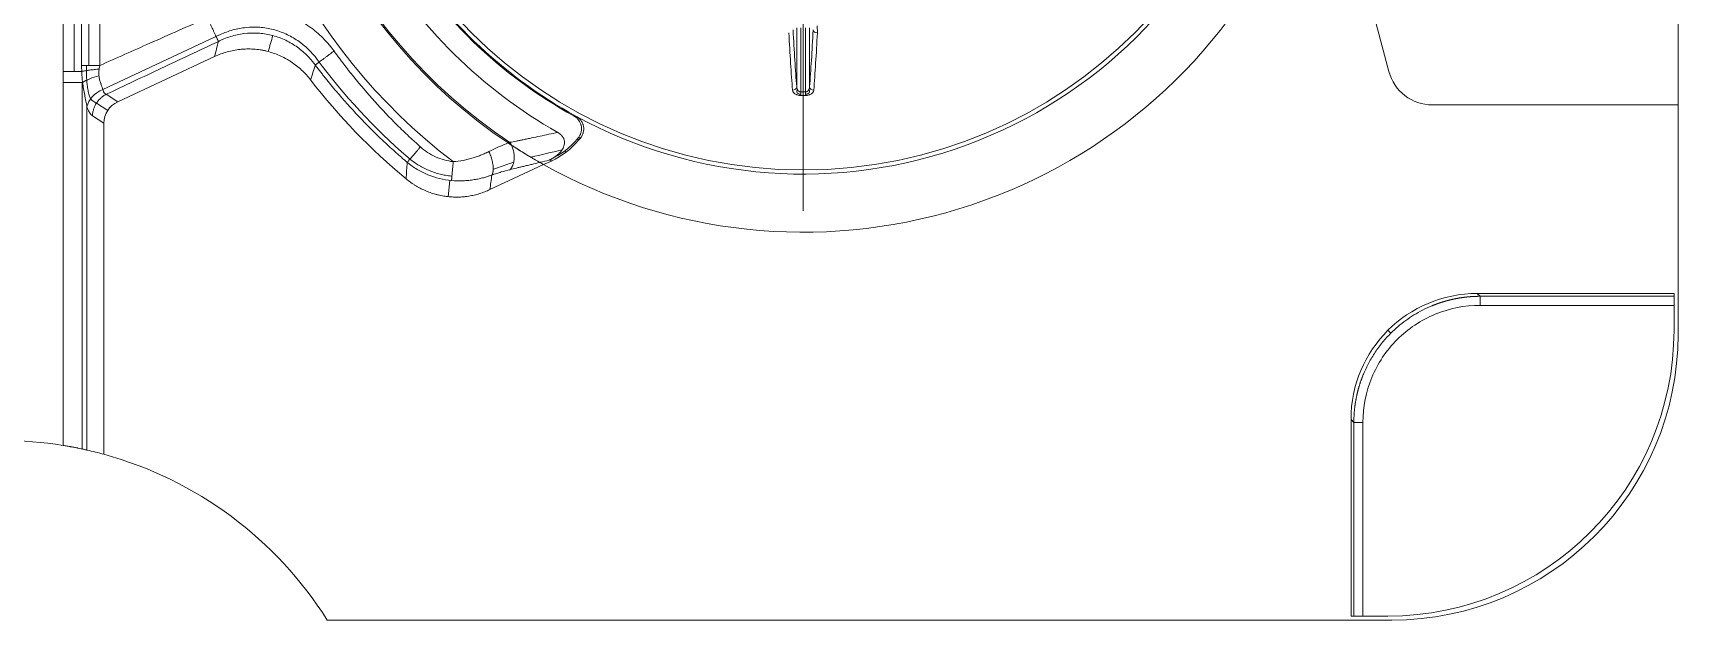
# Model space of a CAD drawing. Header units: millimetres. Extents: x 2234 to 3061, y 2092 to 2676.
# Drawn here: x 2640.5 to 2841.7, y 2203 to 2274.9 of the extents above; entities that cross this region are included whole.
import ezdxf

# ---------------------------------------------------------------- set-up
doc = ezdxf.new("R2010")
doc.units = ezdxf.units.MM
doc.linetypes.add('CENTER', pattern=[50.8, 31.75, -6.35, 6.35, -6.35])
for name, color, linetype, true_color in [('1', 7, 'Continuous', 0xffffff), ('20', 7, 'Continuous', 0xffffff), ('21', 7, 'Continuous', 0xffffff)]:
    doc.layers.add(name, color=color, linetype=linetype, true_color=true_color)

msp = doc.modelspace()

# ---------------------------------------------------------------- linework, layer by layer
at = {"layer": '1', "color": 1, "linetype": 'CENTER', "lineweight": 18}
msp.add_line((2734.695, 2253.124), (2734.695, 2377.891), dxfattribs=at)
at = {"layer": '20', "color": 7, "linetype": 'Continuous', "lineweight": 18}
for p, q in [((2644.223, 2270.2), (2644.223, 2279.036)), ((2645.565, 2270.2), (2645.565, 2279.036)), ((2646.459, 2270.931), (2646.459, 2279.036)), ((2647.354, 2270.931), (2647.354, 2279.036)), ((2648.695, 2279.036), (2648.695, 2270.931)), ((2804.081, 2278.617), (2806.326, 2270.177)), ((2841.695, 2276.09), (2841.695, 2266.09)), ((2663.415, 2274.703), (2649.037, 2267.999)), ((2662.729, 2272.019), (2650.868, 2266.488)), ((2644.214, 2268.841), (2646.58, 2268.841)), ((2644.214, 2224.402), (2644.214, 2268.841)), ((2646.516, 2223.97), (2646.516, 2268.841)), ((2647.112, 2265.864), (2647.112, 2223.838)), ((2648.267, 2266.299), (2649.646, 2265.42)), ((2649.454, 2267.389), (2650.868, 2266.488)), ((2811.641, 2266.09), (2841.695, 2266.09)), ((2841.695, 2266.09), (2841.695, 2238.007)), ((2649.195, 2263.861), (2647.781, 2264.763)), ((2649.195, 2263.861), (2649.195, 2223.314)), ((2702.96, 2258.781), (2696.392, 2255.718)), ((2691.304, 2254.855), (2691.491, 2256.847)), ((2841.195, 2243.007), (2817.136, 2243.007)), ((2817.136, 2243.007), (2817.485, 2242.658)), ((2817.485, 2242.658), (2841.195, 2242.658)), ((2817.485, 2242.658), (2817.485, 2241.552)), ((2841.195, 2241.552), (2817.485, 2241.552)), ((2841.195, 2243.007), (2841.195, 2242.658)), ((2841.195, 2242.658), (2841.195, 2241.552)), ((2841.195, 2241.552), (2841.195, 2238.507)), ((2806.563, 2238.14), (2806.211, 2238.492)), ((2801.695, 2227.566), (2801.695, 2203.507)), ((2802.044, 2227.217), (2801.695, 2227.566)), ((2802.044, 2203.507), (2802.044, 2227.217)), ((2802.044, 2227.217), (2803.151, 2227.217)), ((2803.151, 2227.217), (2803.151, 2203.507)), ((2801.695, 2203.507), (2802.044, 2203.507)), ((2803.151, 2203.507), (2802.044, 2203.507)), ((2806.195, 2203.507), (2803.151, 2203.507)), ((2806.695, 2203.007), (2676.495, 2203.007))]:
    msp.add_line(p, q, dxfattribs=at)
for centre, radius, start, end in [((2734.695, 2315.507), 65, 173.73013, 236.29588), ((2734.695, 2315.507), 70.765, 177.24735, 232.7953), ((2734.695, 2315.507), 65, 240.77582, 333.29126), ((2734.695, 2315.507), 73.856, 216.40785, 229.09577), ((2811.641, 2271.59), 5.5, 194.88966, 270), ((2734.695, 2315.507), 76, 217.58168, 230.28997), ((2806.195, 2238.507), 35, 270, 0), ((2806.695, 2238.007), 35, 270, 0), ((2636.695, 2178.007), 47, 80.79492, 99.20508), ((2636.695, 2178.007), 47, 32.13493, 74.57615)]:
    msp.add_arc(centre, radius, start, end, dxfattribs=at)
for centre, major_axis, ratio, start_param, end_param in [((2648.946, 2268.841), (-2.91, -0.729), 0.2975873, 4.7653188, 5.5834403), ((2650.009, 2265.864), (-2.836, -0.978), 0.7724023, 4.7877023, 5.8634669), ((2652.301, 2263.729), (2.655, -1.691), 0.9530571, 2.5959219, 3.6872634), ((2734.695, 2315.506), (-56.602, 31.955), 0.9999907, 1.5663124, 1.5746793), ((2817.254, 2227.448), (11.044, -11.044), 0.9924325, 2.3599926, 3.9231927), ((2636.695, 2178.007), (47, 0), 1, 1.3015993, 1.3473173)]:
    msp.add_ellipse(centre, major_axis=major_axis, ratio=ratio, start_param=start_param, end_param=end_param, dxfattribs=at)
for points, knots in [([(2677.33, 2272.695), (2677.243, 2272.816), (2677.155, 2272.934), (2677.033, 2273.091), (2677.008, 2273.123), (2676.956, 2273.189), (2676.929, 2273.223), (2676.844, 2273.327), (2676.786, 2273.397), (2676.494, 2273.744), (2676.246, 2274.012), (2675.472, 2274.784), (2674.912, 2275.253), (2673.717, 2276.089), (2673.083, 2276.456), (2671.757, 2277.072), (2671.065, 2277.321), (2669.648, 2277.695), (2668.921, 2277.819), (2667.456, 2277.939), (2666.717, 2277.934), (2665.25, 2277.796), (2664.522, 2277.664), (2663.448, 2277.373), (2663.092, 2277.26), (2662.658, 2277.102), (2662.572, 2277.07), (2662.407, 2277.006), (2662.327, 2276.974), (2662.102, 2276.883), (2661.976, 2276.829), (2661.839, 2276.768)], [0, 0, 0, 0, 0.03125, 0.03125, 0.0390625, 0.0390625, 0.046875, 0.046875, 0.0625, 0.0625, 0.125, 0.125, 0.25, 0.25, 0.375, 0.375, 0.5, 0.5, 0.625, 0.625, 0.75, 0.75, 0.875, 0.875, 0.9375, 0.9375, 0.953125, 0.953125, 0.96875, 0.96875, 1, 1, 1, 1]), ([(2661.839, 2276.768), (2659.497, 2275.729), (2657.153, 2274.687), (2652.772, 2272.742), (2650.733, 2271.836), (2648.695, 2270.931)], [0, 0, 0, 0, 0.5348329, 0.5348329, 1, 1, 1, 1]), ([(2663.415, 2274.703), (2663.915, 2274.935), (2664.427, 2275.124), (2665.482, 2275.415), (2666.026, 2275.518), (2667.137, 2275.628), (2667.689, 2275.635), (2668.786, 2275.553), (2669.332, 2275.464), (2670.414, 2275.189), (2670.934, 2275.005), (2671.687, 2274.665), (2671.933, 2274.54), (2672.415, 2274.269), (2672.652, 2274.122), (2673.803, 2273.337), (2674.592, 2272.571), (2675.255, 2271.671)], [0, 0, 0, 0, 0.1236701, 0.1236701, 0.248831, 0.248831, 0.3739919, 0.3739919, 0.4991528, 0.4991528, 0.6243137, 0.6243137, 0.6868941, 0.6868941, 0.7494746, 0.7494746, 1, 1, 1, 1]), ([(2649.454, 2267.389), (2651.714, 2268.456), (2653.975, 2269.523), (2658.553, 2271.685), (2660.872, 2272.779), (2663.189, 2273.873)], [0, 0, 0, 0, 0.4936759, 0.4936759, 1, 1, 1, 1]), ([(2663.189, 2273.873), (2663.291, 2273.924), (2663.386, 2273.969), (2663.554, 2274.045), (2663.615, 2274.072), (2663.739, 2274.125), (2663.803, 2274.152), (2664.129, 2274.284), (2664.397, 2274.38), (2665.206, 2274.629), (2665.756, 2274.748), (2666.868, 2274.887), (2667.428, 2274.907), (2668.544, 2274.845), (2669.098, 2274.763), (2670.183, 2274.5), (2670.713, 2274.318), (2671.733, 2273.862), (2672.222, 2273.587), (2673.147, 2272.953), (2673.581, 2272.594), (2674.184, 2272), (2674.377, 2271.793), (2674.606, 2271.525), (2674.652, 2271.471), (2674.718, 2271.39), (2674.739, 2271.363), (2674.78, 2271.312), (2674.799, 2271.288), (2674.895, 2271.167), (2674.965, 2271.075), (2675.033, 2270.981)], [0, 0, 0, 0, 0.03125, 0.03125, 0.046875, 0.046875, 0.0625, 0.0625, 0.125, 0.125, 0.25, 0.25, 0.375, 0.375, 0.5, 0.5, 0.625, 0.625, 0.75, 0.75, 0.875, 0.875, 0.9375, 0.9375, 0.953125, 0.953125, 0.9609375, 0.9609375, 0.96875, 0.96875, 1, 1, 1, 1]), ([(2674.466, 2269.155), (2674.299, 2269.373), (2673.948, 2269.792), (2673.376, 2270.371), (2672.965, 2270.725), (2672.538, 2271.061), (2672.316, 2271.221), (2672.029, 2271.41), (2671.972, 2271.447), (2671.856, 2271.52), (2671.681, 2271.628), (2671.503, 2271.729), (2671.145, 2271.924), (2670.657, 2272.162), (2670.152, 2272.357), (2669.637, 2272.531), (2669.375, 2272.608), (2669.041, 2272.689), (2668.974, 2272.705), (2668.84, 2272.734), (2668.639, 2272.776), (2668.438, 2272.812), (2668.035, 2272.874), (2667.495, 2272.933), (2666.953, 2272.946), (2666.545, 2272.939), (2666.409, 2272.933), (2666.204, 2272.921), (2666.136, 2272.916), (2665.999, 2272.904), (2665.931, 2272.898), (2665.589, 2272.862), (2665.319, 2272.822), (2664.785, 2272.72), (2664.257, 2272.596), (2663.483, 2272.345), (2662.978, 2272.135), (2662.729, 2272.019)], [0, 0, 0, 0, 0.0625, 0.125, 0.1875, 0.1875, 0.25, 0.25, 0.265625, 0.265625, 0.28125, 0.3125, 0.3125, 0.375, 0.4375, 0.4375, 0.5, 0.5, 0.515625, 0.515625, 0.53125, 0.5625, 0.5625, 0.625, 0.6875, 0.6875, 0.71875, 0.71875, 0.734375, 0.734375, 0.75, 0.75, 0.8125, 0.8125, 0.875, 0.9375, 1, 1, 1, 1]), ([(2687.896, 2260.948), (2687.794, 2261.039), (2687.688, 2261.135), (2687.519, 2261.288), (2687.461, 2261.34), (2687.342, 2261.448), (2687.281, 2261.504), (2687.097, 2261.673), (2686.972, 2261.787), (2686.727, 2262.015), (2686.605, 2262.128), (2686.242, 2262.47), (2686.002, 2262.698), (2685.525, 2263.159), (2685.288, 2263.392), (2684.111, 2264.561), (2683.197, 2265.522), (2681.423, 2267.492), (2680.563, 2268.501), (2679.318, 2270.049), (2678.91, 2270.57), (2678.409, 2271.229), (2678.309, 2271.361), (2678.111, 2271.626), (2678.012, 2271.759), (2677.818, 2272.021), (2677.723, 2272.152), (2677.528, 2272.419), (2677.43, 2272.555), (2677.33, 2272.695)], [0, 0, 0, 0, 0.03125, 0.03125, 0.046875, 0.046875, 0.0625, 0.0625, 0.09375, 0.09375, 0.125, 0.125, 0.1875, 0.1875, 0.25, 0.25, 0.5, 0.5, 0.75, 0.75, 0.875, 0.875, 0.90625, 0.90625, 0.9375, 0.9375, 0.96875, 0.96875, 1, 1, 1, 1]), ([(2644.214, 2268.841), (2644.214, 2268.954), (2644.215, 2269.067), (2644.217, 2269.294), (2644.218, 2269.407), (2644.22, 2269.634), (2644.222, 2269.86), (2644.223, 2270.087), (2644.223, 2270.2)], [0, 0, 0, 0, 0.25, 0.25, 0.5, 0.5, 0.75, 1, 1, 1, 1]), ([(2644.223, 2270.2), (2644.435, 2270.2), (2644.648, 2270.2), (2645.063, 2270.2), (2645.265, 2270.2), (2645.652, 2270.2), (2645.836, 2270.2), (2646.177, 2270.2), (2646.335, 2270.2), (2646.475, 2270.2)], [0, 0, 0, 0, 0.25, 0.25, 0.5, 0.5, 0.75, 0.75, 1, 1, 1, 1]), ([(2646.459, 2270.931), (2646.599, 2270.931), (2646.756, 2270.931), (2647.096, 2270.931), (2647.279, 2270.931), (2647.663, 2270.931), (2647.864, 2270.931), (2648.275, 2270.931), (2648.485, 2270.931), (2648.695, 2270.931)], [0, 0, 0, 0, 0.25, 0.25, 0.5, 0.5, 0.75, 0.75, 1, 1, 1, 1]), ([(2646.475, 2270.2), (2646.608, 2270.226), (2646.756, 2270.252), (2647.078, 2270.303), (2647.251, 2270.328), (2647.615, 2270.376), (2647.806, 2270.399), (2648.199, 2270.442), (2648.4, 2270.462), (2648.601, 2270.48)], [0, 0, 0, 0, 0.25, 0.25, 0.5, 0.5, 0.75, 0.75, 1, 1, 1, 1]), ([(2646.58, 2268.841), (2646.567, 2268.953), (2646.556, 2269.066), (2646.534, 2269.292), (2646.525, 2269.405), (2646.507, 2269.631), (2646.5, 2269.744), (2646.486, 2269.972), (2646.48, 2270.086), (2646.475, 2270.2)], [0, 0, 0, 0, 0.25, 0.25, 0.5, 0.5, 0.75, 0.75, 1, 1, 1, 1]), ([(2647.052, 2270.931), (2647.052, 2270.784), (2647.052, 2270.637), (2647.052, 2270.427), (2647.051, 2270.362), (2647.051, 2270.298)], [0, 0, 0, 0, 0.696357, 0.696357, 1, 1, 1, 1]), ([(2647.052, 2270.298), (2647.052, 2270.229), (2647.052, 2270.16), (2647.054, 2269.851), (2647.06, 2269.613), (2647.077, 2269.293), (2647.082, 2269.21), (2647.088, 2269.127)], [0, 0, 0, 0, 0.174899, 0.174899, 0.7836296, 0.7836296, 1, 1, 1, 1]), ([(2648.601, 2270.48), (2648.591, 2270.411), (2648.583, 2270.343), (2648.571, 2270.206), (2648.566, 2270.138), (2648.561, 2270.003), (2648.56, 2269.935), (2648.564, 2269.801), (2648.568, 2269.734), (2648.575, 2269.667)], [0, 0, 0, 0, 0.25, 0.25, 0.5, 0.5, 0.75, 0.75, 1, 1, 1, 1]), ([(2648.575, 2269.667), (2648.593, 2269.494), (2648.625, 2269.331), (2648.702, 2269.02), (2648.749, 2268.872), (2648.808, 2268.696), (2648.82, 2268.661), (2648.844, 2268.592), (2648.856, 2268.558), (2648.891, 2268.458), (2648.914, 2268.393), (2648.978, 2268.205), (2649.016, 2268.087), (2649.043, 2267.975)], [0, 0, 0, 0, 0.25, 0.25, 0.5, 0.5, 0.5625, 0.5625, 0.625, 0.625, 0.75, 0.75, 1, 1, 1, 1]), ([(2648.695, 2270.931), (2648.69, 2270.913), (2648.685, 2270.894), (2648.676, 2270.857), (2648.662, 2270.801), (2648.65, 2270.744), (2648.626, 2270.632), (2648.612, 2270.556), (2648.601, 2270.48)], [0, 0, 0, 0, 0.125, 0.125, 0.25, 0.5, 0.5, 1, 1, 1, 1]), ([(2675.033, 2270.981), (2675.141, 2270.838), (2675.246, 2270.699), (2675.455, 2270.426), (2675.558, 2270.293), (2675.765, 2270.025), (2675.871, 2269.89), (2676.084, 2269.619), (2676.191, 2269.484), (2676.728, 2268.812), (2677.164, 2268.281), (2678.495, 2266.705), (2679.412, 2265.678), (2681.299, 2263.679), (2682.271, 2262.706), (2683.518, 2261.524), (2683.769, 2261.289), (2684.274, 2260.824), (2684.528, 2260.593), (2684.912, 2260.249), (2685.041, 2260.134), (2685.3, 2259.905), (2685.431, 2259.789), (2685.626, 2259.619), (2685.691, 2259.563), (2685.817, 2259.454), (2685.878, 2259.401), (2686.057, 2259.248), (2686.169, 2259.152), (2686.277, 2259.061)], [0, 0, 0, 0, 0.03125, 0.03125, 0.0625, 0.0625, 0.09375, 0.09375, 0.125, 0.125, 0.25, 0.25, 0.5, 0.5, 0.75, 0.75, 0.8125, 0.8125, 0.875, 0.875, 0.90625, 0.90625, 0.9375, 0.9375, 0.953125, 0.953125, 0.96875, 0.96875, 1, 1, 1, 1]), ([(2647.112, 2265.864), (2647.092, 2265.977), (2647.071, 2266.091), (2647.027, 2266.323), (2647.003, 2266.441), (2646.955, 2266.68), (2646.931, 2266.801), (2646.894, 2266.986), (2646.882, 2267.048), (2646.857, 2267.172), (2646.845, 2267.234), (2646.784, 2267.547), (2646.737, 2267.8), (2646.652, 2268.315), (2646.613, 2268.576), (2646.58, 2268.841)], [0, 0, 0, 0, 0.125, 0.125, 0.25, 0.25, 0.375, 0.375, 0.4375, 0.4375, 0.5, 0.5, 0.75, 0.75, 1, 1, 1, 1]), ([(2648.266, 2266.3), (2648.132, 2266.385), (2647.997, 2266.471), (2647.829, 2266.578), (2647.795, 2266.597), (2647.695, 2266.674), (2647.63, 2266.755), (2647.536, 2266.924), (2647.505, 2266.989), (2647.446, 2267.132), (2647.418, 2267.21), (2647.338, 2267.462), (2647.289, 2267.658), (2647.205, 2268.087), (2647.169, 2268.317), (2647.132, 2268.636), (2647.124, 2268.711), (2647.117, 2268.786)], [0, 0, 0, 0, 0.2927513, 0.2927513, 0.3664234, 0.3664234, 0.5137674, 0.5137674, 0.5874395, 0.5874395, 0.6611115, 0.6611115, 0.8084556, 0.8084556, 0.9557997, 0.9557997, 1, 1, 1, 1]), ([(2649.043, 2267.975), (2649.063, 2267.893), (2649.087, 2267.819), (2649.129, 2267.719), (2649.143, 2267.688), (2649.167, 2267.644), (2649.175, 2267.63), (2649.192, 2267.604), (2649.2, 2267.591), (2649.244, 2267.529), (2649.282, 2267.489), (2649.343, 2267.442), (2649.375, 2267.422), (2649.414, 2267.403), (2649.434, 2267.396), (2649.444, 2267.392), (2649.448, 2267.391), (2649.451, 2267.39), (2649.452, 2267.389), (2649.454, 2267.389)], [0, 0, 0, 0, 0.25, 0.25, 0.375, 0.375, 0.4375, 0.4375, 0.5, 0.5, 0.75, 0.75, 0.875, 0.9375, 0.96875, 0.984375, 0.9921875, 0.9921875, 1, 1, 1, 1]), ([(2647.781, 2264.763), (2647.72, 2264.801), (2647.601, 2264.906), (2647.486, 2265.063), (2647.402, 2265.201), (2647.36, 2265.275), (2647.319, 2265.357), (2647.292, 2265.413), (2647.279, 2265.442), (2647.212, 2265.59), (2647.161, 2265.721), (2647.112, 2265.864)], [0, 0, 0, 0, 0.25, 0.5, 0.5, 0.625, 0.6875, 0.6875, 0.75, 0.75, 1, 1, 1, 1]), ([(2647.781, 2264.763), (2647.786, 2264.897), (2647.801, 2265.032), (2647.848, 2265.298), (2647.881, 2265.431), (2647.963, 2265.69), (2648.013, 2265.817), (2648.128, 2266.064), (2648.194, 2266.184), (2648.34, 2266.414), (2648.421, 2266.524), (2648.596, 2266.733), (2648.69, 2266.832), (2648.891, 2267.016), (2648.997, 2267.101), (2649.219, 2267.257), (2649.334, 2267.327), (2649.454, 2267.389)], [0, 0, 0, 0, 0.125, 0.125, 0.25, 0.25, 0.375, 0.375, 0.5, 0.5, 0.625, 0.625, 0.75, 0.75, 0.875, 0.875, 1, 1, 1, 1]), ([(2698.626, 2261.433), (2698.305, 2261.309), (2697.967, 2261.17), (2697.401, 2260.921), (2697.182, 2260.821), (2696.845, 2260.663), (2696.732, 2260.609), (2696.561, 2260.526), (2696.503, 2260.498), (2696.388, 2260.441), (2696.33, 2260.413), (2696.277, 2260.386)], [0, 0, 0, 0, 0.4509221, 0.4509221, 0.7254611, 0.7254611, 0.8627305, 0.8627305, 0.9313653, 0.9313653, 1, 1, 1, 1]), ([(2699.026, 2261.168), (2698.96, 2261.212), (2698.894, 2261.255), (2698.761, 2261.343), (2698.694, 2261.388), (2698.626, 2261.433)], [0, 0, 0, 0, 0.5, 0.5, 1, 1, 1, 1]), ([(2691.745, 2257.367), (2691.603, 2257.38), (2691.461, 2257.397), (2691.09, 2257.448), (2690.862, 2257.488), (2690.407, 2257.586), (2690.18, 2257.643), (2689.511, 2257.838), (2689.079, 2258), (2688.24, 2258.383), (2687.834, 2258.605), (2687.053, 2259.107), (2686.684, 2259.384), (2686.334, 2259.686)], [0, 0, 0, 0, 0.0722535, 0.0722535, 0.1885399, 0.1885399, 0.3048263, 0.3048263, 0.5373992, 0.5373992, 0.7699721, 0.7699721, 1, 1, 1, 1]), ([(2691.906, 2259.144), (2691.161, 2259.228), (2690.432, 2259.428), (2689.413, 2259.889), (2689.086, 2260.068), (2688.464, 2260.475), (2688.171, 2260.701), (2687.896, 2260.948)], [0, 0, 0, 0, 0.5, 0.5, 0.75, 0.75, 1, 1, 1, 1]), ([(2696.277, 2260.386), (2696.189, 2260.343), (2696.107, 2260.304), (2695.992, 2260.25), (2695.955, 2260.233), (2695.881, 2260.2), (2695.844, 2260.183), (2695.656, 2260.099), (2695.502, 2260.034), (2695.185, 2259.906), (2695.022, 2259.844), (2694.772, 2259.754), (2694.687, 2259.725), (2694.516, 2259.668), (2694.431, 2259.64), (2694.247, 2259.582), (2694.15, 2259.553), (2693.948, 2259.495), (2693.844, 2259.467), (2693.535, 2259.387), (2693.329, 2259.341), (2692.714, 2259.221), (2692.307, 2259.168), (2691.906, 2259.144)], [0, 0, 0, 0, 0.0625, 0.0625, 0.09375, 0.09375, 0.125, 0.125, 0.25, 0.25, 0.375, 0.375, 0.4375, 0.4375, 0.5, 0.5, 0.5625, 0.5625, 0.625, 0.625, 0.75, 0.75, 1, 1, 1, 1]), ([(2702.487, 2259.048), (2702.454, 2259.067), (2702.416, 2259.089), (2702.334, 2259.136), (2702.289, 2259.161), (2702.194, 2259.216), (2702.143, 2259.246), (2702.036, 2259.308), (2701.98, 2259.341), (2701.891, 2259.392), (2701.861, 2259.41), (2701.8, 2259.446), (2701.769, 2259.464), (2701.674, 2259.52), (2701.608, 2259.558), (2701.408, 2259.678), (2701.267, 2259.762), (2701.045, 2259.896), (2700.969, 2259.941), (2700.815, 2260.036), (2700.735, 2260.084), (2700.573, 2260.184), (2700.49, 2260.235), (2700.384, 2260.301), (2700.362, 2260.314), (2700.32, 2260.341), (2700.255, 2260.381), (2700.19, 2260.422), (2700.059, 2260.504), (2699.97, 2260.56), (2699.79, 2260.675), (2699.698, 2260.733), (2699.512, 2260.852), (2699.418, 2260.913), (2699.225, 2261.038), (2699.127, 2261.102), (2699.026, 2261.168)], [0, 0, 0, 0, 0.0625, 0.0625, 0.125, 0.125, 0.1875, 0.1875, 0.25, 0.25, 0.28125, 0.28125, 0.3125, 0.3125, 0.375, 0.375, 0.5, 0.5, 0.5625, 0.5625, 0.625, 0.625, 0.6875, 0.6875, 0.703125, 0.703125, 0.71875, 0.75, 0.75, 0.8125, 0.8125, 0.875, 0.875, 0.9375, 0.9375, 1, 1, 1, 1]), ([(2686.277, 2259.061), (2686.657, 2258.744), (2687.061, 2258.457), (2687.91, 2257.944), (2688.355, 2257.719), (2689.733, 2257.15), (2690.708, 2256.913), (2691.696, 2256.827)], [0, 0, 0, 0, 0.25, 0.25, 0.5, 0.5, 1, 1, 1, 1]), ([(2691.696, 2256.827), (2692.164, 2256.787), (2692.634, 2256.777), (2693.337, 2256.807), (2693.571, 2256.824), (2693.921, 2256.861), (2694.039, 2256.875), (2694.266, 2256.906), (2694.376, 2256.923), (2694.582, 2256.957), (2694.679, 2256.974), (2694.87, 2257.011), (2694.964, 2257.031), (2695.243, 2257.091), (2695.425, 2257.136), (2695.777, 2257.23), (2695.947, 2257.28), (2696.154, 2257.346), (2696.196, 2257.359), (2696.277, 2257.386), (2696.317, 2257.399), (2696.444, 2257.442), (2696.534, 2257.474), (2696.63, 2257.509)], [0, 0, 0, 0, 0.25, 0.25, 0.375, 0.375, 0.4375, 0.4375, 0.5, 0.5, 0.5625, 0.5625, 0.625, 0.625, 0.75, 0.75, 0.875, 0.875, 0.90625, 0.90625, 0.9375, 0.9375, 1, 1, 1, 1]), ([(2696.63, 2257.509), (2696.675, 2257.525), (2696.724, 2257.542), (2696.821, 2257.575), (2696.869, 2257.592), (2697.014, 2257.641), (2697.11, 2257.672), (2697.396, 2257.765), (2697.584, 2257.824), (2698.136, 2257.988), (2698.491, 2258.084), (2698.827, 2258.164)], [0, 0, 0, 0, 0.0625, 0.0625, 0.125, 0.125, 0.25, 0.25, 0.5, 0.5, 1, 1, 1, 1]), ([(2699.308, 2259.095), (2699.142, 2259.042), (2698.974, 2258.987), (2698.197, 2258.725), (2697.581, 2258.5), (2696.902, 2258.234), (2696.847, 2258.212), (2696.792, 2258.191)], [0, 0, 0, 0, 0.2023486, 0.2023486, 0.9356346, 0.9356346, 1, 1, 1, 1]), ([(2698.827, 2258.164), (2699.103, 2258.23), (2699.374, 2258.296), (2699.71, 2258.377), (2699.777, 2258.393), (2699.911, 2258.425), (2699.977, 2258.441), (2700.111, 2258.474), (2700.178, 2258.49), (2700.327, 2258.526), (2700.41, 2258.546), (2700.656, 2258.605), (2700.825, 2258.646), (2701.174, 2258.73), (2701.35, 2258.772), (2701.846, 2258.892), (2702.166, 2258.97), (2702.487, 2259.048)], [0, 0, 0, 0, 0.2550551, 0.2550551, 0.3188189, 0.3188189, 0.3825826, 0.3825826, 0.4463464, 0.4463464, 0.5101102, 0.5101102, 0.6376377, 0.6376377, 0.7651653, 0.7651653, 1, 1, 1, 1]), ([(2696.392, 2255.718), (2696.184, 2255.621), (2695.764, 2255.443), (2695.122, 2255.221), (2694.467, 2255.045), (2694.021, 2254.958), (2693.684, 2254.904), (2693.515, 2254.88), (2693.344, 2254.861), (2693.23, 2254.849), (2693.173, 2254.844), (2692.888, 2254.819), (2692.433, 2254.796), (2691.754, 2254.81), (2691.079, 2254.873), (2690.631, 2254.946), (2690.296, 2255.014), (2690.184, 2255.039), (2690.017, 2255.079), (2689.961, 2255.092), (2689.85, 2255.121), (2689.574, 2255.195), (2689.087, 2255.35), (2688.456, 2255.6), (2687.844, 2255.894), (2687.448, 2256.119), (2687.205, 2256.27), (2687.157, 2256.3), (2687.06, 2256.362), (2687.012, 2256.393), (2686.869, 2256.489), (2686.775, 2256.554), (2686.496, 2256.755), (2686.315, 2256.895), (2686.139, 2257.041)], [0, 0, 0, 0, 0.0625, 0.125, 0.1875, 0.25, 0.25, 0.28125, 0.296875, 0.296875, 0.3125, 0.3125, 0.375, 0.4375, 0.5, 0.5625, 0.5625, 0.59375, 0.59375, 0.609375, 0.609375, 0.625, 0.6875, 0.75, 0.8125, 0.875, 0.875, 0.890625, 0.890625, 0.90625, 0.90625, 0.9375, 0.9375, 1, 1, 1, 1]), ([(2802.044, 2227.217), (2802.044, 2227.257), (2802.044, 2227.337), (2802.046, 2227.456), (2802.048, 2227.575), (2802.051, 2227.694), (2802.056, 2227.812), (2802.061, 2227.931), (2802.067, 2228.049), (2802.073, 2228.167), (2802.081, 2228.284), (2802.09, 2228.402), (2802.099, 2228.519), (2802.109, 2228.636), (2802.121, 2228.752), (2802.133, 2228.869), (2802.146, 2228.985), (2802.159, 2229.101), (2802.174, 2229.216), (2802.189, 2229.331), (2802.206, 2229.446), (2802.223, 2229.561), (2802.241, 2229.675), (2802.26, 2229.789), (2802.279, 2229.902), (2802.3, 2230.016), (2802.321, 2230.129), (2802.343, 2230.241), (2802.365, 2230.353), (2802.389, 2230.465), (2802.413, 2230.577), (2802.439, 2230.688), (2802.464, 2230.799), (2802.491, 2230.909), (2802.519, 2231.019), (2802.547, 2231.129), (2802.576, 2231.238), (2802.605, 2231.347), (2802.636, 2231.455), (2802.667, 2231.563), (2802.699, 2231.671), (2802.732, 2231.778), (2802.765, 2231.885), (2802.799, 2231.991), (2802.834, 2232.097), (2802.869, 2232.203), (2802.906, 2232.308), (2802.942, 2232.413), (2802.98, 2232.517), (2803.018, 2232.621), (2803.057, 2232.724), (2803.097, 2232.827), (2803.137, 2232.929), (2803.178, 2233.031), (2803.399, 2233.571), (2803.85, 2234.524), (2804.633, 2235.829), (2805.535, 2237.042), (2806.478, 2238.083), (2807.434, 2238.967), (2808.381, 2239.714), (2809.389, 2240.389), (2810.452, 2240.985), (2811.209, 2241.334), (2811.62, 2241.504), (2811.67, 2241.524), (2811.721, 2241.544), (2811.771, 2241.565), (2811.822, 2241.585), (2811.873, 2241.604), (2811.924, 2241.624), (2811.975, 2241.644), (2812.026, 2241.663), (2812.077, 2241.682), (2812.128, 2241.701), (2812.18, 2241.72), (2812.231, 2241.739), (2812.283, 2241.757), (2812.335, 2241.776), (2812.387, 2241.794), (2812.439, 2241.812), (2812.491, 2241.83), (2812.543, 2241.848), (2812.595, 2241.865), (2812.648, 2241.883), (2812.7, 2241.9), (2812.753, 2241.917), (2812.805, 2241.934), (2812.858, 2241.95), (2812.911, 2241.967), (2812.964, 2241.983), (2813.017, 2241.999), (2813.071, 2242.015), (2813.124, 2242.031), (2813.177, 2242.046), (2813.231, 2242.062), (2813.285, 2242.077), (2813.338, 2242.092), (2813.392, 2242.107), (2813.446, 2242.122), (2813.5, 2242.136), (2813.554, 2242.15), (2813.609, 2242.165), (2813.663, 2242.179), (2813.717, 2242.192), (2813.772, 2242.206), (2813.826, 2242.219), (2813.881, 2242.232), (2813.936, 2242.245), (2813.991, 2242.258), (2814.046, 2242.271), (2814.101, 2242.283), (2814.156, 2242.296), (2814.211, 2242.308), (2814.266, 2242.32), (2814.322, 2242.331), (2814.377, 2242.343), (2814.433, 2242.354), (2814.489, 2242.365), (2814.544, 2242.376), (2814.6, 2242.387), (2814.656, 2242.397), (2814.712, 2242.407), (2814.768, 2242.418), (2814.824, 2242.427), (2814.881, 2242.437), (2814.937, 2242.447), (2814.993, 2242.456), (2815.05, 2242.465), (2815.107, 2242.474), (2815.163, 2242.483), (2815.22, 2242.491), (2815.277, 2242.5), (2815.334, 2242.508), (2815.391, 2242.516), (2815.448, 2242.523), (2815.505, 2242.531), (2815.562, 2242.538), (2815.619, 2242.545), (2815.676, 2242.552), (2815.734, 2242.559), (2815.791, 2242.565), (2815.849, 2242.571), (2815.907, 2242.577), (2815.964, 2242.583), (2816.022, 2242.589), (2816.08, 2242.594), (2816.138, 2242.599), (2816.196, 2242.604), (2816.254, 2242.609), (2816.312, 2242.614), (2816.37, 2242.618), (2816.428, 2242.622), (2816.486, 2242.626), (2816.544, 2242.63), (2816.603, 2242.633), (2816.661, 2242.636), (2816.72, 2242.639), (2816.778, 2242.642), (2816.837, 2242.645), (2816.896, 2242.647), (2816.954, 2242.649), (2817.013, 2242.651), (2817.072, 2242.653), (2817.131, 2242.654), (2817.19, 2242.656), (2817.249, 2242.657), (2817.308, 2242.657), (2817.367, 2242.658), (2817.426, 2242.658), (2817.465, 2242.658), (2817.485, 2242.658)], [0, 0, 0, 0, 0.0049231, 0.0098384, 0.014746, 0.0196457, 0.0245377, 0.0294219, 0.0342984, 0.0391671, 0.044028, 0.0488812, 0.0537266, 0.0585642, 0.0633941, 0.0682163, 0.0730306, 0.0778373, 0.0826362, 0.0874273, 0.0922107, 0.0969864, 0.1017543, 0.1065145, 0.1112669, 0.1160117, 0.1207487, 0.1254779, 0.1301995, 0.1349133, 0.1396194, 0.1443178, 0.1490084, 0.1536914, 0.1583666, 0.1630342, 0.167694, 0.1723461, 0.1769905, 0.1816273, 0.1862563, 0.1908776, 0.1954913, 0.2000972, 0.2046955, 0.2092861, 0.213869, 0.2184442, 0.2230118, 0.2275716, 0.2321238, 0.2366684, 0.2412053, 0.2457345, 0.250256, 0.31332, 0.3759573, 0.4381753, 0.4999817, 0.5494037, 0.5990871, 0.6490356, 0.6992532, 0.7497436, 0.7519823, 0.754223, 0.7564655, 0.7587099, 0.7609562, 0.7632044, 0.7654544, 0.7677063, 0.7699601, 0.7722158, 0.7744734, 0.7767328, 0.7789942, 0.7812574, 0.7835225, 0.7857894, 0.7880583, 0.790329, 0.7926016, 0.7948761, 0.7971525, 0.7994308, 0.801711, 0.803993, 0.8062769, 0.8085627, 0.8108504, 0.81314, 0.8154315, 0.8177248, 0.8200201, 0.8223172, 0.8246162, 0.8269171, 0.8292199, 0.8315246, 0.8338311, 0.8361396, 0.8384499, 0.8407622, 0.8430763, 0.8453923, 0.8477102, 0.85003, 0.8523517, 0.8546752, 0.8570007, 0.8593281, 0.8616573, 0.8639884, 0.8663215, 0.8686564, 0.8709932, 0.8733319, 0.8756725, 0.878015, 0.8803594, 0.8827057, 0.8850539, 0.887404, 0.889756, 0.8921098, 0.8944656, 0.8968232, 0.8991828, 0.9015443, 0.9039076, 0.9062728, 0.90864, 0.911009, 0.91338, 0.9157528, 0.9181275, 0.9205042, 0.9228827, 0.9252631, 0.9276455, 0.9300297, 0.9324158, 0.9348039, 0.9371938, 0.9395856, 0.9419794, 0.944375, 0.9467725, 0.949172, 0.9515733, 0.9539766, 0.9563817, 0.9587888, 0.9611977, 0.9636086, 0.9660213, 0.968436, 0.9708526, 0.973271, 0.9756914, 0.9781137, 0.9805379, 0.982964, 0.985392, 0.9878219, 0.9902537, 0.9926874, 0.995123, 0.9975606, 1, 1, 1, 1]), ([(2817.485, 2241.552), (2815.603, 2241.553), (2813.726, 2241.18), (2810.257, 2239.746), (2808.668, 2238.685), (2806.017, 2236.034), (2804.957, 2234.446), (2803.523, 2230.977), (2803.15, 2229.099), (2803.151, 2227.217)], [0, 0, 0, 0, 0.25, 0.25, 0.5, 0.5, 0.75, 0.75, 1, 1, 1, 1]), ([(2647.112, 2223.838), (2647.068, 2223.848), (2647.013, 2223.861), (2646.877, 2223.891), (2646.797, 2223.909), (2646.682, 2223.934), (2646.658, 2223.939), (2646.61, 2223.95), (2646.535, 2223.966), (2646.455, 2223.983), (2646.287, 2224.018), (2646.166, 2224.043), (2646.019, 2224.073), (2646.003, 2224.076), (2645.969, 2224.083), (2645.919, 2224.093), (2645.869, 2224.103), (2645.766, 2224.124), (2645.695, 2224.137), (2645.481, 2224.179), (2645.332, 2224.207), (2645.138, 2224.243), (2645.098, 2224.25), (2645.02, 2224.264), (2644.98, 2224.271), (2644.861, 2224.292), (2644.782, 2224.306), (2644.541, 2224.348), (2644.378, 2224.375), (2644.214, 2224.402)], [0, 0, 0, 0, 0.125, 0.125, 0.25, 0.25, 0.28125, 0.28125, 0.3125, 0.375, 0.375, 0.5, 0.5, 0.515625, 0.515625, 0.53125, 0.5625, 0.5625, 0.625, 0.625, 0.75, 0.75, 0.78125, 0.78125, 0.8125, 0.8125, 0.875, 0.875, 1, 1, 1, 1])]:
    msp.add_open_spline(points, degree=3, knots=knots, dxfattribs=at)
for points, weights in [([(2663.189, 2273.873), (2662.911, 2274.469), (2661.839, 2276.768)], [1, 0.793353340291, 1]), ([(2675.033, 2270.981), (2675.505, 2271.333), (2677.33, 2272.695)], [1, 0.793353340291, 1]), ([(2686.277, 2259.061), (2686.61, 2259.449), (2687.896, 2260.948)], [1, 0.793353340291, 1]), ([(2696.63, 2257.509), (2697.2, 2258.376), (2696.277, 2260.386)], [1, 0.712315301237, 1]), ([(2698.827, 2258.164), (2699.972, 2259.193), (2699.026, 2261.168)], [1, 0.674649557601, 0.924732455404]), ([(2691.696, 2256.827), (2691.745, 2257.367), (2691.906, 2259.144)], [1, 0.807280527861, 1])]:
    msp.add_rational_spline(points, weights, degree=2, dxfattribs=at)
for points in [[(2663.189, 2273.873), (2663.033, 2273.254), (2662.88, 2272.636), (2662.729, 2272.019)], [(2669.28, 2272.629), (2669.465, 2273.278), (2669.652, 2273.928), (2669.844, 2274.58)], [(2646.475, 2270.2), (2646.464, 2270.443), (2646.459, 2270.687), (2646.459, 2270.931)], [(2674.466, 2269.155), (2674.652, 2269.764), (2674.841, 2270.372), (2675.033, 2270.981)], [(2647.087, 2269.126), (2647.096, 2269.011), (2647.106, 2268.898), (2647.117, 2268.786)], [(2686.277, 2259.061), (2686.229, 2258.386), (2686.183, 2257.712), (2686.139, 2257.041)], [(2696.392, 2255.718), (2696.469, 2256.314), (2696.548, 2256.911), (2696.63, 2257.509)]]:
    msp.add_open_spline(points, degree=3, dxfattribs=at)
at = {"layer": '21', "color": 7, "linetype": 'Continuous', "lineweight": 18}
for p, q in [((2733.909, 2268.321), (2733.909, 2275.548)), ((2734.411, 2275.548), (2734.411, 2267.678)), ((2734.98, 2267.678), (2734.98, 2275.548)), ((2735.482, 2275.548), (2735.482, 2268.321)), ((2736.404, 2275.772), (2736.441, 2274.915)), ((2734.411, 2267.678), (2734.408, 2267.255)), ((2734.982, 2267.255), (2734.98, 2267.678)), ((2707.493, 2263.769), (2707.493, 2263.769)), ((2707.19, 2262.059), (2707.092, 2261.942)), ((2707.226, 2261.768), (2707.092, 2261.942)), ((2707.455, 2262.041), (2707.226, 2261.768)), ((2705.707, 2260.314), (2705.573, 2260.488)), ((2703.909, 2259.223), (2702.96, 2258.781)), ((2703.626, 2259.328), (2703.775, 2259.397)), ((2703.775, 2259.397), (2703.909, 2259.223))]:
    msp.add_line(p, q, dxfattribs=at)
msp.add_circle((2734.695, 2315.507), 57.383, dxfattribs=at)
msp.add_circle((2734.695, 2315.507), 57.383, dxfattribs=at)
for radius, start, end in [(65, 173.73013, 236.29588), (64.82, 173.61574, 236.41005), (57.886, 241.31161, 339.24985), (57.998, 210.67738, 241.08063), (57.886, 210.55686, 241.31161), (65, 240.77582, 333.29126), (60.72, 210.32367, 240.37492), (47.83, 269.6591, 270.3409), (48.253, 269.6591, 270.3409), (48.253, 269.6591, 270.3409), (65, 236.34117, 239.17534)]:
    msp.add_arc((2734.695, 2315.507), radius, start, end, dxfattribs=at)
for centre, major_axis, ratio, start_param, end_param in [((2735.073, 2315.507), (0, -57.384), 0.052336, 5.4981764, 5.6906898), ((2735.571, 2315.507), (0, 56.882), 0.052336, 2.3565838, 2.5490971), ((2733.819, 2315.507), (0, -56.882), 0.052336, 0.5924955, 0.7850089), ((2736.425, 2275.27), (0.502, -0.026), 0.7064125, 3.2156019, 4.7798103), ((2734.318, 2315.507), (0, 57.384), 0.052336, 3.7340882, 3.9266015), ((2733.407, 2268.321), (0.501, 0.039), 0.8284128, 4.6254031, 6.1896114), ((2735.983, 2268.321), (0.501, -0.039), 0.8284128, 3.2351665, 4.7993749), ((2699.26, 2268.715), (6.313, -8.227), 0.9643397, 6.072567, 6.4938036), ((2699.394, 2268.541), (6.313, -8.227), 0.9643397, 6.072567, 6.4938036), ((2699.546, 2345.055), (-69.514, 58.458), 0.8514511, 2.2817185, 2.2848347), ((2734.695, 2315.506), (-56.602, 31.955), 0.9999907, 1.5663124, 1.5746793)]:
    msp.add_ellipse(centre, major_axis=major_axis, ratio=ratio, start_param=start_param, end_param=end_param, dxfattribs=at)
for points, knots in [([(2733.396, 2267.904), (2733.399, 2267.864), (2733.407, 2267.825), (2733.424, 2267.777), (2733.427, 2267.767), (2733.435, 2267.748), (2733.439, 2267.738), (2733.453, 2267.709), (2733.464, 2267.69), (2733.499, 2267.635), (2733.527, 2267.599), (2733.578, 2267.547), (2733.596, 2267.53), (2733.636, 2267.497), (2733.656, 2267.481), (2733.723, 2267.435), (2733.772, 2267.406), (2733.853, 2267.368), (2733.881, 2267.356), (2733.925, 2267.339), (2733.94, 2267.334), (2733.97, 2267.324), (2733.986, 2267.319), (2734.063, 2267.296), (2734.129, 2267.281), (2734.231, 2267.266), (2734.266, 2267.262), (2734.337, 2267.257), (2734.372, 2267.255), (2734.408, 2267.255)], [0, 0, 0, 0, 0.125, 0.125, 0.15625, 0.15625, 0.1875, 0.1875, 0.25, 0.25, 0.375, 0.375, 0.4375, 0.4375, 0.5, 0.5, 0.625, 0.625, 0.6875, 0.6875, 0.71875, 0.71875, 0.75, 0.75, 0.875, 0.875, 0.9375, 0.9375, 1, 1, 1, 1]), ([(2734.012, 2267.944), (2734.006, 2267.939), (2734, 2267.933), (2733.959, 2267.893), (2733.934, 2267.854), (2733.893, 2267.735), (2733.91, 2267.652), (2734.031, 2267.506), (2734.139, 2267.443), (2734.321, 2267.409), (2734.365, 2267.405), (2734.409, 2267.404)], [0, 0, 0, 0, 0.0273427, 0.0273427, 0.2007375, 0.2007375, 0.5475271, 0.5475271, 0.8943166, 0.8943166, 1, 1, 1, 1]), ([(2734.411, 2267.678), (2734.389, 2267.678), (2734.368, 2267.68), (2734.336, 2267.686), (2734.325, 2267.688), (2734.305, 2267.694), (2734.295, 2267.697), (2734.266, 2267.707), (2734.247, 2267.715), (2734.22, 2267.73), (2734.211, 2267.735), (2734.194, 2267.745), (2734.186, 2267.751), (2734.161, 2267.768), (2734.146, 2267.78), (2734.118, 2267.806), (2734.104, 2267.819), (2734.079, 2267.847), (2734.068, 2267.862), (2734.045, 2267.891), (2734.035, 2267.906), (2734.016, 2267.937), (2734.007, 2267.953), (2733.99, 2267.985), (2733.983, 2268.001), (2733.962, 2268.049), (2733.95, 2268.082), (2733.931, 2268.15), (2733.924, 2268.184), (2733.913, 2268.252), (2733.91, 2268.286), (2733.909, 2268.321)], [0, 0, 0, 0, 0.0625, 0.0625, 0.09375, 0.09375, 0.125, 0.125, 0.1875, 0.1875, 0.21875, 0.21875, 0.25, 0.25, 0.3125, 0.3125, 0.375, 0.375, 0.4375, 0.4375, 0.5, 0.5, 0.5625, 0.5625, 0.625, 0.625, 0.75, 0.75, 0.875, 0.875, 1, 1, 1, 1]), ([(2735.482, 2268.321), (2735.48, 2268.286), (2735.477, 2268.252), (2735.466, 2268.184), (2735.459, 2268.15), (2735.44, 2268.083), (2735.429, 2268.05), (2735.408, 2268.001), (2735.4, 2267.985), (2735.384, 2267.953), (2735.375, 2267.937), (2735.356, 2267.906), (2735.345, 2267.891), (2735.323, 2267.862), (2735.311, 2267.847), (2735.286, 2267.82), (2735.273, 2267.806), (2735.245, 2267.781), (2735.229, 2267.768), (2735.197, 2267.745), (2735.18, 2267.735), (2735.153, 2267.721), (2735.144, 2267.716), (2735.125, 2267.708), (2735.115, 2267.704), (2735.096, 2267.697), (2735.085, 2267.694), (2735.065, 2267.688), (2735.054, 2267.686), (2735.023, 2267.68), (2735.002, 2267.678), (2734.98, 2267.678)], [0, 0, 0, 0, 0.125, 0.125, 0.25, 0.25, 0.375, 0.375, 0.4375, 0.4375, 0.5, 0.5, 0.5625, 0.5625, 0.625, 0.625, 0.6875, 0.6875, 0.75, 0.75, 0.8125, 0.8125, 0.84375, 0.84375, 0.875, 0.875, 0.90625, 0.90625, 0.9375, 0.9375, 1, 1, 1, 1]), ([(2734.981, 2267.404), (2735.025, 2267.405), (2735.069, 2267.409), (2735.179, 2267.429), (2735.242, 2267.451), (2735.4, 2267.536), (2735.46, 2267.614), (2735.494, 2267.773), (2735.468, 2267.856), (2735.392, 2267.932), (2735.385, 2267.938), (2735.378, 2267.944)], [0, 0, 0, 0, 0.1043682, 0.1043682, 0.2774178, 0.2774178, 0.6235169, 0.6235169, 0.969616, 0.969616, 1, 1, 1, 1]), ([(2734.982, 2267.255), (2735.018, 2267.255), (2735.054, 2267.257), (2735.124, 2267.262), (2735.159, 2267.266), (2735.262, 2267.281), (2735.327, 2267.296), (2735.405, 2267.319), (2735.42, 2267.324), (2735.451, 2267.334), (2735.466, 2267.339), (2735.51, 2267.356), (2735.538, 2267.368), (2735.618, 2267.406), (2735.667, 2267.435), (2735.734, 2267.481), (2735.755, 2267.497), (2735.794, 2267.53), (2735.812, 2267.547), (2735.863, 2267.599), (2735.892, 2267.635), (2735.927, 2267.69), (2735.937, 2267.709), (2735.951, 2267.738), (2735.955, 2267.748), (2735.963, 2267.767), (2735.967, 2267.777), (2735.984, 2267.825), (2735.992, 2267.864), (2735.995, 2267.904)], [0, 0, 0, 0, 0.0625, 0.0625, 0.125, 0.125, 0.25, 0.25, 0.28125, 0.28125, 0.3125, 0.3125, 0.375, 0.375, 0.5, 0.5, 0.5625, 0.5625, 0.625, 0.625, 0.75, 0.75, 0.8125, 0.8125, 0.84375, 0.84375, 0.875, 0.875, 1, 1, 1, 1]), ([(2706.649, 2264.741), (2706.706, 2264.709), (2706.762, 2264.675), (2706.87, 2264.6), (2706.922, 2264.559), (2707.021, 2264.475), (2707.068, 2264.43), (2707.157, 2264.335), (2707.199, 2264.285), (2707.259, 2264.206), (2707.278, 2264.18), (2707.315, 2264.125), (2707.333, 2264.098), (2707.383, 2264.014), (2707.413, 2263.957), (2707.468, 2263.838), (2707.492, 2263.777), (2707.523, 2263.684), (2707.532, 2263.652), (2707.549, 2263.589), (2707.557, 2263.557), (2707.577, 2263.462), (2707.586, 2263.397), (2707.598, 2263.268), (2707.601, 2263.202), (2707.598, 2263.07), (2707.593, 2263.005), (2707.575, 2262.876), (2707.562, 2262.813), (2707.53, 2262.687), (2707.51, 2262.624), (2707.463, 2262.501), (2707.436, 2262.441), (2707.377, 2262.326), (2707.311, 2262.214), (2707.232, 2262.109), (2707.19, 2262.059)], [0, 0, 0, 0, 0.0625, 0.0625, 0.125, 0.125, 0.1875, 0.1875, 0.25, 0.25, 0.28125, 0.28125, 0.3125, 0.3125, 0.375, 0.375, 0.4375, 0.4375, 0.46875, 0.46875, 0.5, 0.5, 0.5625, 0.5625, 0.625, 0.625, 0.6875, 0.6875, 0.75, 0.75, 0.8125, 0.8125, 0.875, 0.875, 0.9375, 1, 1, 1, 1]), ([(2706.907, 2264.727), (2706.965, 2264.696), (2707.077, 2264.627), (2707.18, 2264.547), (2707.28, 2264.463), (2707.327, 2264.418), (2707.395, 2264.346), (2707.418, 2264.322), (2707.46, 2264.272), (2707.481, 2264.246), (2707.54, 2264.168), (2707.614, 2264.061), (2707.675, 2263.946), (2707.717, 2263.857), (2707.73, 2263.826), (2707.754, 2263.765), (2707.766, 2263.734), (2707.797, 2263.641), (2707.831, 2263.515), (2707.851, 2263.386), (2707.86, 2263.288), (2707.863, 2263.255), (2707.865, 2263.189), (2707.865, 2263.156), (2707.864, 2263.058), (2707.853, 2262.928), (2707.829, 2262.8), (2707.804, 2262.704), (2707.795, 2262.673), (2707.776, 2262.609), (2707.765, 2262.578), (2707.73, 2262.486), (2707.676, 2262.367), (2707.61, 2262.254), (2707.556, 2262.172), (2707.537, 2262.146), (2707.497, 2262.093), (2707.476, 2262.067), (2707.455, 2262.041)], [0, 0, 0, 0, 0.0625, 0.125, 0.125, 0.1875, 0.1875, 0.21875, 0.21875, 0.25, 0.25, 0.3125, 0.375, 0.375, 0.40625, 0.40625, 0.4375, 0.4375, 0.5, 0.5625, 0.5625, 0.59375, 0.59375, 0.625, 0.625, 0.6875, 0.75, 0.75, 0.78125, 0.78125, 0.8125, 0.8125, 0.875, 0.9375, 0.9375, 0.96875, 0.96875, 1, 1, 1, 1]), ([(2699.026, 2261.168), (2698.96, 2261.212), (2698.894, 2261.255), (2698.761, 2261.343), (2698.694, 2261.388), (2698.626, 2261.433)], [0, 0, 0, 0, 0.5, 0.5, 1, 1, 1, 1]), ([(2704.68, 2262.724), (2703.957, 2262.568), (2703.237, 2262.414), (2702.176, 2262.19), (2701.834, 2262.118), (2701.318, 2262.01), (2701.145, 2261.974), (2700.801, 2261.902), (2700.635, 2261.868), (2700.392, 2261.818), (2700.311, 2261.801), (2700.164, 2261.772), (2700.098, 2261.759), (2699.966, 2261.733), (2699.901, 2261.72), (2699.769, 2261.694), (2699.703, 2261.681), (2699.373, 2261.616), (2699.106, 2261.564), (2698.834, 2261.511)], [0, 0, 0, 0, 0.3432695, 0.3432695, 0.5074521, 0.5074521, 0.5895434, 0.5895434, 0.6716348, 0.6716348, 0.7126804, 0.7126804, 0.7537261, 0.7537261, 0.7947717, 0.7947717, 0.8358174, 0.8358174, 1, 1, 1, 1]), ([(2703.626, 2259.328), (2703.638, 2259.333), (2703.66, 2259.344), (2703.694, 2259.36), (2703.728, 2259.376), (2703.762, 2259.393), (2703.796, 2259.41), (2703.829, 2259.428), (2703.863, 2259.445), (2703.897, 2259.463), (2703.93, 2259.481), (2703.963, 2259.5), (2703.997, 2259.519), (2704.03, 2259.538), (2704.063, 2259.557), (2704.096, 2259.577), (2704.146, 2259.607), (2704.212, 2259.648), (2704.293, 2259.701), (2704.372, 2259.755), (2704.449, 2259.81), (2704.524, 2259.866), (2704.613, 2259.937), (2704.713, 2260.022), (2704.821, 2260.121), (2704.919, 2260.219), (2705.047, 2260.36), (2705.191, 2260.544), (2705.342, 2260.793), (2705.451, 2261.054), (2705.503, 2261.289), (2705.514, 2261.477), (2705.506, 2261.621), (2705.482, 2261.761), (2705.442, 2261.896), (2705.387, 2262.024), (2705.318, 2262.148), (2705.234, 2262.267), (2705.16, 2262.351), (2705.106, 2262.406), (2705.077, 2262.434), (2705.047, 2262.462), (2705.016, 2262.49), (2704.983, 2262.517), (2704.949, 2262.544), (2704.914, 2262.571), (2704.878, 2262.598), (2704.841, 2262.624), (2704.802, 2262.65), (2704.762, 2262.675), (2704.722, 2262.7), (2704.694, 2262.716), (2704.68, 2262.724)], [0, 0, 0, 0, 0.0082048, 0.0164257, 0.0246624, 0.0329151, 0.0411835, 0.0494677, 0.0577676, 0.0660831, 0.0744141, 0.0827606, 0.0911224, 0.0994994, 0.1078916, 0.1162989, 0.124721, 0.146149, 0.1673236, 0.1882421, 0.2089018, 0.2292998, 0.2494331, 0.2833191, 0.3154049, 0.3456704, 0.3741005, 0.4398153, 0.4990918, 0.5643043, 0.6241922, 0.6560791, 0.687424, 0.7184268, 0.7492947, 0.7792032, 0.8099793, 0.8417562, 0.8746498, 0.8833226, 0.8921571, 0.9011536, 0.9103122, 0.919633, 0.9291156, 0.9387601, 0.9485659, 0.9585328, 0.9686602, 0.9789476, 0.9893944, 1, 1, 1, 1]), ([(2702.487, 2259.048), (2702.454, 2259.067), (2702.416, 2259.089), (2702.334, 2259.136), (2702.289, 2259.161), (2702.194, 2259.216), (2702.143, 2259.246), (2702.036, 2259.308), (2701.98, 2259.341), (2701.891, 2259.392), (2701.861, 2259.41), (2701.8, 2259.446), (2701.769, 2259.464), (2701.674, 2259.52), (2701.608, 2259.558), (2701.408, 2259.678), (2701.267, 2259.762), (2701.045, 2259.896), (2700.969, 2259.941), (2700.815, 2260.036), (2700.735, 2260.084), (2700.573, 2260.184), (2700.49, 2260.235), (2700.384, 2260.301), (2700.362, 2260.314), (2700.32, 2260.341), (2700.255, 2260.381), (2700.19, 2260.422), (2700.059, 2260.504), (2699.97, 2260.56), (2699.79, 2260.675), (2699.698, 2260.733), (2699.512, 2260.852), (2699.418, 2260.913), (2699.225, 2261.038), (2699.127, 2261.102), (2699.026, 2261.168)], [0, 0, 0, 0, 0.0625, 0.0625, 0.125, 0.125, 0.1875, 0.1875, 0.25, 0.25, 0.28125, 0.28125, 0.3125, 0.3125, 0.375, 0.375, 0.5, 0.5, 0.5625, 0.5625, 0.625, 0.625, 0.6875, 0.6875, 0.703125, 0.703125, 0.71875, 0.75, 0.75, 0.8125, 0.8125, 0.875, 0.875, 0.9375, 0.9375, 1, 1, 1, 1]), ([(2702.487, 2259.048), (2702.515, 2259.055), (2702.542, 2259.062), (2702.921, 2259.154), (2703.273, 2259.241), (2703.626, 2259.328)], [0, 0, 0, 0, 0.0728553, 0.0728553, 1, 1, 1, 1])]:
    msp.add_open_spline(points, degree=3, knots=knots, dxfattribs=at)
for points in [[(2706.907, 2264.727), (2706.821, 2264.732), (2706.735, 2264.736), (2706.649, 2264.741)], [(2698.834, 2261.511), (2698.766, 2261.486), (2698.696, 2261.46), (2698.626, 2261.433)], [(2701.388, 2259.689), (2702.658, 2259.984), (2703.935, 2260.287), (2705.22, 2260.596)]]:
    msp.add_open_spline(points, degree=3, dxfattribs=at)
msp.add_rational_spline([(2699.026, 2261.168), (2698.939, 2261.35), (2698.834, 2261.511)], [0.924732455404, 0.957443673799, 1], degree=2, dxfattribs=at)

doc.saveas('drawing.dxf')
